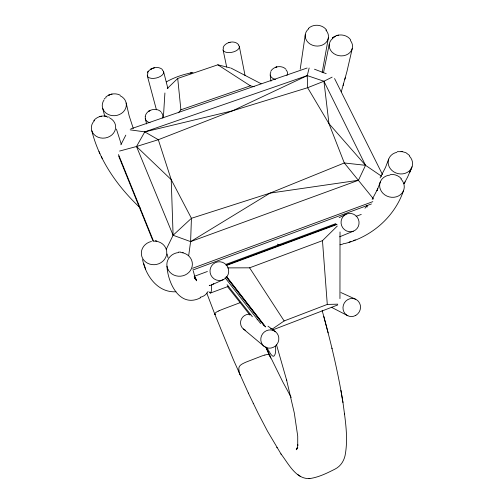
<?xml version="1.0" encoding="UTF-8"?>
<svg xmlns="http://www.w3.org/2000/svg" width="504" height="504" viewBox="0 0 504 504"><rect width="100%" height="100%" fill="white"/><g stroke="black" fill="none" stroke-linecap="round" stroke-linejoin="round"><path stroke-width="0.76" d="M339.948 298.626L340.024 231.96M209.299 285.541L209.299 285.214M211.655 285.724L211.359 290.959L210.615 292.975M188.679 255.641L190.607 241.611L191.432 218.301L171.215 179.644L158.306 139.715L144.78 131.878L130.177 129.849M214.855 314.244L215.422 313.022M163.365 117.816L164.909 92.988M305.279 34.675L300.208 69.224M328.432 37.51L322.163 72.589M145.177 116.67C146.091 109.809 156.158 107.037 160.933 111.712M329.276 44.182L323.474 72.796M352.277 48.453L346.941 71.53L341.284 91.835M373.565 199.023L344.301 162.968L328.961 123.65L307.635 87.709L307.251 75.6L309.154 68.015M343.13 85.535L343.577 83.929M344.849 79.342L345.316 77.685M388.704 159.088L385.491 167.448L380.098 177.887M380.281 181.988L377.055 190.569L377.779 188.704L372.16 199.496M404.006 183.746L407.516 177.257L412.058 166.805M223.127 47.502C225.357 41.838 235.078 39.766 238.789 45.001M409.702 172.532L411.655 167.801M147.344 73.093L148.453 71.19L147.754 72.116M403.666 190.266C394.714 216.871 371.624 236.886 344.566 243.602M307.251 75.6L232.621 110.773L158.306 139.715L136.508 146.507L173.099 235.261L190.607 241.611L358.464 180.268L365.526 165.312L323.94 81.251L307.251 75.6L144.78 131.878L136.508 146.507L119.549 151.068M166.232 249.329L173.099 235.261L191.432 218.301L270.037 193.114L344.301 162.968L365.526 165.312L381.667 176.312M120.865 144.78L125.811 135.141M404.076 183.613L405.128 181.849M270.78 71.297C273.641 66.081 281.938 64.953 286.026 69.313M147.874 71.959C150.841 67.586 158.319 65.753 162.458 69.539M178.46 112.795L180.892 109.803L250.387 85.831L254.205 86.751M104.278 98.803L104.624 98.4M93.757 120.595C96.648 116.966 101.808 115.195 106.312 116.311L105.399 116.153L107.05 116.374M364.959 208.202L367.145 205.96M227.695 267.895L249.606 267.819L322.472 240.654L337.289 226.044M167.259 88.54L177.717 78.454L217.841 64.808L230.347 67.945M297.284 448.176L296.276 449.108L297.719 447.735L296.415 449.757L297.461 447.331L297.19 448.289L297.826 444.767L297.732 445.7L297.719 436.143L294.298 412.978L286.587 379.972L286.751 380.564L276.545 344.9M296.276 449.108L297.751 447.722M105.67 97.19C109.494 93.725 115.403 92.786 120.053 95.105M308.404 28.438C313.501 23.549 322.642 24.394 326.674 30.209M332.388 38.153L335.21 36.231L332.464 38.191C337.144 33.283 346.746 34.02 350.721 39.929M272.173 329.156L284.149 320.941L327.285 304.422L337.705 304.17M190.607 241.611L270.037 193.114L358.464 180.268M166.408 81.85C174.598 77.194 183.746 74.189 192.994 72.538M144.78 131.878L232.621 110.773L307.635 87.709L323.94 81.251L332.142 77.131M339.154 217.659L346.084 214.257M211.271 285.075L223.442 279.613A9.406 9.337 61.2 0 0 224.608 263.397A9.406 9.337 61.2 0 0 210.029 270.396A9.406 9.337 61.2 0 0 223.442 279.613M339.627 236.817L353.317 231.197A9.223 8.971 65.3 0 0 355.711 215.548A9.223 8.971 65.3 0 0 341.151 220.979A9.223 8.971 65.3 0 0 353.317 231.197M200.554 297.782C179.802 308.448 167.801 282.996 166.963 266.15M272.677 329.918L337.749 304.958M270.642 328.879L271.908 328.387M210.502 293.026L228.816 286.171M226.202 264.279L335.821 223.625M194.179 276.387L207.39 271.492M356.095 216.336L361.261 214.421M226.025 265.167L336.351 224.236M226.504 265.463L337.081 224.431M192.534 268.286L372.815 201.65M192.73 270.056L371.442 203.956M353.48 240.553L355.326 239.891M349.077 242.159L350.897 241.504M130.87 128.867L307.112 68.021M229.767 42.393L228.703 42.695L230.076 42.311M152.939 68.223L154.495 67.794M338.512 35.097L336.458 35.664M110.181 94.55L112.077 94.034M101.279 116.191L99.471 116.682L101.027 116.26M264.839 355.043L263.447 355.452A30.07 12.877 -24.8 0 0 262.011 355.925L246.267 362.017A30.127 12.915 -24.5 0 0 244.843 362.653L243.463 363.315A9.941 4.334 -24.5 0 0 242.059 364.083A6.476 2.829 -24.5 0 0 240.754 364.978A5.399 2.362 -24.5 0 0 239.425 366.484A9.229 4.026 -24.6 0 0 239.072 367.271L239.003 367.498A16.897 7.365 -24.7 0 0 238.871 368.254L238.858 370.075M275.638 67.29L276.898 66.956L275.883 67.227M190.178 73.004L191.766 72.759M397.228 151.66L402.419 151.679L401.058 151.383M390.348 174.497C394.393 174.006 398.639 175.619 401.341 178.674M308.996 478.661C318.27 477.521 326.907 473.224 335.154 469.029C340.376 466.402 343.785 461.292 345.051 455.673C348.409 438.335 345.322 420.55 343.079 403.276L342.966 402.539C338.001 371.442 330.485 340.817 322.138 310.477M309.834 478.586C295.691 479.336 288.376 463.409 280.936 453.902M215.441 314.609L215.101 314.591A16.405 1.701 -21.4 0 1 214.906 314.458L233.415 359.78L248.51 393.422M180.785 252.082L178.536 252.107M175.972 291.753C157.777 292.9 145.688 275.701 142.569 259.579M402.053 151.597L405.896 152.68L409.664 155.591M155.263 240.71L156.845 240.956M182.353 252.321L183.217 252.561M314.471 69.206L326.189 73.66M277.376 244.144L278.863 244.749M108.467 116.897L109.318 117.262M340.924 292.541L355.692 299.263M210.162 293L209.727 292.358M331.386 307.232L347.842 315.769M231.084 68.128L261.116 83.74M217.841 64.808L250.387 85.831M240.66 375.348L240.061 374.793A16.752 7.245 -24.7 0 1 239.74 374.233L239.236 372.639M194.512 278.139L196.339 279.386L194.972 278.46L196.591 280.13L194.267 277.03L196.629 280.804L194.588 276.898L195.42 279.166L193.29 270.9M297.625 474.472L300.573 476.526M267.977 326.176L275.373 331.632A9.261 8.902 -53.8 0 1 273.2 347.382A9.261 8.902 -53.8 0 1 260.87 338.108A9.261 8.902 -53.8 0 1 275.373 331.632M243.331 328.961L264.279 346.469M136.508 146.507L171.215 179.644L173.099 235.261M140.024 207.724C117.797 186.745 99.332 160.826 91.823 130.845M167.819 269.867L167.303 268.884M365.526 165.312L328.961 123.65L323.94 81.251M227.096 284.703L252.378 316.745M226.617 276.627L265.646 326.97M226.617 276.923L265.085 326.529M226.126 276.791L264.02 325.666M225.099 277.729L260.618 323.518M249.606 267.819L284.149 320.941M248.333 393.057L258.199 413.4L267.567 431.311L281.327 454.514M276.746 447.281L277.118 447.861M291.236 397.48L282.75 381.824L270.1 356.152A16.897 7.358 -24.7 0 0 269.81 355.559L269.709 355.421A9.204 4.013 -24.9 0 0 269.212 354.948M266.975 347.924L270.875 354.318L272.5 355.981L273.804 356.265C276.331 353.821 275.499 349.574 275.663 346.361M334.561 78.548L382.498 174.567M253.191 403.231L253.386 403.641M99.017 151.584L99.887 153.474M101.38 156.687L102.236 158.546M265.98 347.136L270.371 357.065L265.866 347.174M265.778 346.998L268.827 353.695M118.509 154.564L153.449 240.994M118.673 156.051L153.128 241.296M133.283 128.444L129.181 115.907L126.164 102.967M206.728 292.975L214.855 314.313M121.237 144.087L116.405 129.055M143.659 263.334L145.643 269.098M328.129 332.892L323.776 316.392M147.3 75.739L156.435 109.828M102.665 108.297L104.8 116.411M163.643 71.858L167.895 88.502M145.297 118.629L146.601 123.953M331.922 348.138L332.048 348.68M167.189 254.029L168.002 257.708M223.127 50.098L226.668 66.975M270.39 357.153L270.547 358.06M239.224 372.576L238.953 370.963M239.362 46.658L245.07 75.594M342.966 402.539L340.906 390.323M344.547 413.752L344.66 414.527M238.953 370.944L238.864 370.138M270.207 75.02L270.925 81.27M177.717 78.454L180.892 109.803M322.472 240.654L327.285 304.422M209.733 292.276A8.423 0.983 -87.6 0 1 209.645 291.974M366.817 205.424A16.771 6.376 46.7 0 1 367.145 207.043M245.398 330.246A8.442 8.14 -51.5 0 1 250.866 314.408M213.778 283.601A8.537 8.511 55.6 0 1 209.651 285.497M264.839 355.049A9.91 4.309 -25 0 1 266.282 354.703A6.451 2.81 -25 0 1 267.668 354.558A5.38 2.35 -25 0 1 269.205 354.955M219.675 310.489A9.746 1.021 -21.4 0 1 221.117 309.897L222.503 309.343A29.471 3.024 -21.4 0 1 223.933 308.782L239.438 302.929A29.415 3.011 -21.5 0 1 240.597 302.507M218.282 311.107A6.35 0.668 -21.4 0 1 219.675 310.489M218.257 311.113A5.298 0.554 -21.4 0 0 216.707 311.938A9.047 0.945 -21.4 0 0 216.184 312.285L216.077 312.367A16.569 1.732 -21.4 0 0 215.743 312.663M286.133 70.125A8.732 5.821 -7 0 1 286.896 75.493M275.493 79.43A8.732 5.821 -7 0 1 270.837 72.085M161.261 112.531A8.902 6.048 -12.4 0 1 162.238 118.037M150.022 122.749A8.902 6.048 -12.4 0 1 145.341 116.833M162.401 70.207A8.398 4.253 -14.1 0 1 156.145 78.038A8.398 4.253 -14.1 0 1 147.924 73.502M238.619 45.278A8.303 4.158 -11.9 0 1 231.55 52.378A8.303 4.158 -11.9 0 1 223.53 47.962M409.412 156.12A12.304 10.874 14.8 0 1 407.144 172.475A12.304 10.874 14.8 0 1 389.309 167.038A12.304 10.874 14.8 0 1 396.875 152.303M344.037 243.413A11.038 10.294 67.4 0 1 340.036 244.761M400.888 178.952A12.417 11.075 15.2 0 1 398.532 195.949A12.417 11.075 15.2 0 1 380.438 189.542A12.417 11.075 15.2 0 1 389.913 175.064M325.899 30.146A11.668 9.929 6.3 0 1 324.45 43.898A11.668 9.929 6.3 0 1 308.265 42.601A11.668 9.929 6.3 0 1 308.719 28.766M350.4 40.433A11.712 9.992 7.8 0 1 348.069 54.035A11.712 9.992 7.8 0 1 332.01 52.082A11.712 9.992 7.8 0 1 332.842 38.304M109.809 118.043A12.197 10.697 -8.7 0 1 113.463 133.245A12.197 10.697 -8.7 0 1 95.867 136.048A12.197 10.697 -8.7 0 1 94.563 120.469M107.094 117.06A12.197 10.697 -8.7 0 1 107.667 117.212M120.223 95.804A12.077 10.521 -7.4 0 1 124.683 110.193A12.077 10.521 -7.4 0 1 107.988 114.345A12.077 10.521 -7.4 0 1 104.139 99.798M105.601 98.135A12.077 10.521 -7.4 0 1 106.016 97.757M208.102 291.438A11.283 11.271 -40.7 0 1 200.145 297.284M180.955 252.542A12.776 11.869 -6.4 0 1 190.399 270.56A12.776 11.869 -6.4 0 1 168.72 270.724A12.776 11.869 -6.4 0 1 178.479 252.554M153.94 241.151A12.745 11.762 -8.9 0 1 165.507 257.79A12.745 11.762 -8.9 0 1 144.018 260.411A12.745 11.762 -8.9 0 1 151.458 241.454M227.537 286.713A193.605 9.967 51.4 0 1 249.927 315.101M257.323 319.542A6.785 2.4 -75.7 0 1 257.116 319.864M149.845 110.59L148.718 111.271L149.871 110.584M151.736 68.727L150.494 69.382L151.736 68.727M110.288 94.519L108.625 95.212L110.288 94.519M355.793 315.372A9.135 8.688 -63.6 0 0 356.479 299.697A9.135 8.688 -63.6 0 0 342.978 307.459A9.135 8.688 -63.6 0 0 355.793 315.372"/></g></svg>
